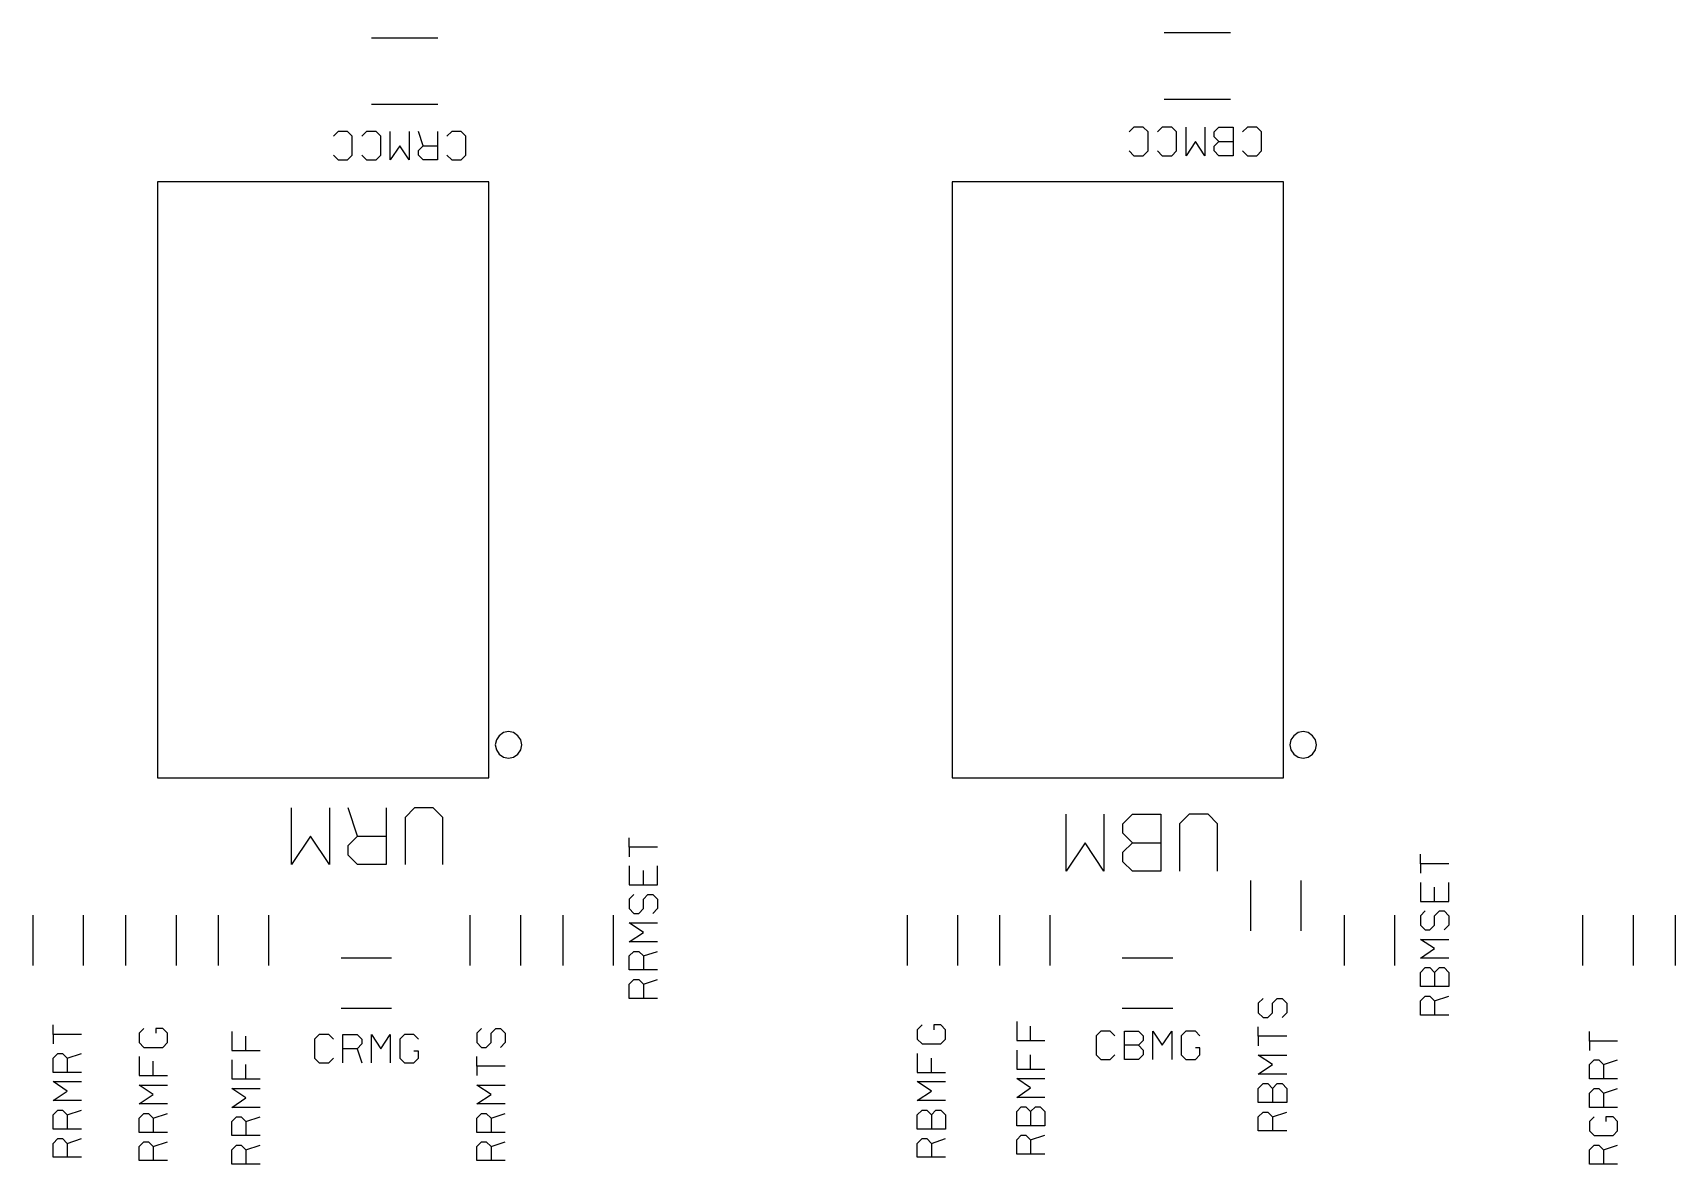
# Model space of a CAD drawing. Extents: x 0.09 to 4.46, y 0.02 to 2.61.
# Drawn here: x 2.229 to 3.205, y 1.936 to 2.608 of the extents above; entities that cross this region are included whole.
import ezdxf

# ---------------------------------------------------------------- set-up
doc = ezdxf.new("R2010")
doc.units = 0
doc.layers.get('0').update_dxf_attribs({"linetype": 'CONTINUOUS'})

msp = doc.modelspace()

# ---------------------------------------------------------------- linework, layer by layer
at = {"color": 0}
for p, q in [((2.94097, 2.60835), (2.90153, 2.60835)), ((2.46983, 2.60525), (2.43039, 2.60525)), ((2.90153, 2.5689), (2.94097, 2.5689)), ((2.43039, 2.56597), (2.46983, 2.56597)), ((2.41054, 2.54969), (2.40767, 2.54693)), ((2.41612, 2.54969), (2.41054, 2.54969)), ((2.41889, 2.54693), (2.41612, 2.54969)), ((2.42736, 2.54969), (2.42458, 2.54693)), ((2.43306, 2.54969), (2.42736, 2.54969)), ((2.43582, 2.54693), (2.43306, 2.54969)), ((2.4414, 2.53293), (2.4414, 2.54969)), ((2.45264, 2.54969), (2.45264, 2.53293)), ((2.4611, 2.54124), (2.45833, 2.54969)), ((2.46957, 2.54969), (2.46957, 2.53293)), ((2.47808, 2.54969), (2.47515, 2.54693)), ((2.48361, 2.54969), (2.47808, 2.54969)), ((2.48639, 2.54693), (2.48361, 2.54969)), ((2.88363, 2.55225), (2.88086, 2.54943)), ((2.88917, 2.55225), (2.88363, 2.55225)), ((2.89208, 2.54943), (2.88917, 2.55225)), ((2.89208, 2.53819), (2.89208, 2.54943)), ((2.90039, 2.55225), (2.89762, 2.54943)), ((2.90608, 2.55225), (2.90039, 2.55225)), ((2.9089, 2.54943), (2.90608, 2.55225)), ((2.9089, 2.53819), (2.9089, 2.54943)), ((2.91461, 2.53526), (2.91461, 2.55225)), ((2.92583, 2.55225), (2.92583, 2.53526)), ((2.93138, 2.54943), (2.93419, 2.55225)), ((2.93138, 2.54656), (2.93138, 2.54943)), ((2.93419, 2.55225), (2.94265, 2.55225)), ((2.94265, 2.55225), (2.94265, 2.53526)), ((2.95111, 2.55225), (2.94819, 2.54943)), ((2.95665, 2.55225), (2.95111, 2.55225)), ((2.95942, 2.54943), (2.95665, 2.55225)), ((2.95942, 2.53819), (2.95942, 2.54943)), ((2.41889, 2.53569), (2.41889, 2.54693)), ((2.43582, 2.53569), (2.43582, 2.54693)), ((2.4471, 2.54124), (2.4414, 2.53293)), ((2.45264, 2.53293), (2.4471, 2.54124)), ((2.45833, 2.53847), (2.4611, 2.54124)), ((2.4611, 2.54124), (2.46957, 2.54124)), ((2.48639, 2.53569), (2.48639, 2.54693)), ((2.92014, 2.54372), (2.91461, 2.53526)), ((2.92583, 2.53526), (2.92014, 2.54372)), ((2.93419, 2.54372), (2.93138, 2.54656)), ((2.93138, 2.54096), (2.93419, 2.54372)), ((2.93138, 2.53819), (2.93138, 2.54096)), ((2.93419, 2.54372), (2.94265, 2.54372)), ((2.40767, 2.53569), (2.41054, 2.53293)), ((2.41054, 2.53293), (2.41612, 2.53293)), ((2.41612, 2.53293), (2.41889, 2.53569)), ((2.42458, 2.53569), (2.42736, 2.53293)), ((2.42736, 2.53293), (2.43306, 2.53293)), ((2.43306, 2.53293), (2.43582, 2.53569)), ((2.45833, 2.53569), (2.45833, 2.53847)), ((2.4611, 2.53293), (2.45833, 2.53569)), ((2.46957, 2.53293), (2.4611, 2.53293)), ((2.47515, 2.53569), (2.47808, 2.53293)), ((2.47808, 2.53293), (2.48361, 2.53293)), ((2.48361, 2.53293), (2.48639, 2.53569)), ((2.88086, 2.53819), (2.88363, 2.53526)), ((2.88363, 2.53526), (2.88917, 2.53526)), ((2.88917, 2.53526), (2.89208, 2.53819)), ((2.89762, 2.53819), (2.90039, 2.53526)), ((2.90039, 2.53526), (2.90608, 2.53526)), ((2.90608, 2.53526), (2.9089, 2.53819)), ((2.93419, 2.53526), (2.93138, 2.53819)), ((2.94265, 2.53526), (2.93419, 2.53526)), ((2.94819, 2.53819), (2.95111, 2.53526)), ((2.95111, 2.53526), (2.95665, 2.53526)), ((2.95665, 2.53526), (2.95942, 2.53819)), ((2.5, 2.51975), (2.30317, 2.51975)), ((2.30317, 2.51975), (2.30317, 2.16542)), ((2.5, 2.3425), (2.5, 2.51975)), ((2.9725, 2.51975), (2.77556, 2.51975)), ((2.77556, 2.51975), (2.77556, 2.16542)), ((2.9725, 2.3425), (2.9725, 2.51975)), ((2.5, 2.16542), (2.5, 2.3425)), ((2.9725, 2.16542), (2.9725, 2.3425)), ((2.50456, 2.18804), (2.5039, 2.185)), ((2.50624, 2.19054), (2.50456, 2.18804)), ((2.50874, 2.19239), (2.50624, 2.19054)), ((2.51183, 2.19293), (2.50874, 2.19239)), ((2.51486, 2.19239), (2.51183, 2.19293)), ((2.51183, 2.19293), (2.51183, 2.19293)), ((2.51736, 2.19054), (2.51486, 2.19239)), ((2.51904, 2.18804), (2.51736, 2.19054)), ((2.51975, 2.185), (2.51904, 2.18804)), ((2.97694, 2.18804), (2.9764, 2.185)), ((2.97874, 2.19054), (2.97694, 2.18804)), ((2.98122, 2.19239), (2.97874, 2.19054)), ((2.98432, 2.19293), (2.98122, 2.19239)), ((2.98719, 2.19239), (2.98432, 2.19293)), ((2.98432, 2.19293), (2.98432, 2.19293)), ((2.98986, 2.19054), (2.98719, 2.19239)), ((2.99154, 2.18804), (2.98986, 2.19054)), ((2.99208, 2.185), (2.99154, 2.18804)), ((2.5039, 2.185), (2.50456, 2.18207)), ((2.50456, 2.18207), (2.50624, 2.17947)), ((2.50624, 2.17947), (2.50874, 2.17779)), ((2.50874, 2.17779), (2.51183, 2.17725)), ((2.51183, 2.17725), (2.51486, 2.17779)), ((2.51486, 2.17779), (2.51736, 2.17947)), ((2.51736, 2.17947), (2.51904, 2.18207)), ((2.51904, 2.18207), (2.51975, 2.185)), ((2.9764, 2.185), (2.97694, 2.18207)), ((2.97694, 2.18207), (2.97874, 2.17947)), ((2.97874, 2.17947), (2.98122, 2.17779)), ((2.98122, 2.17779), (2.98432, 2.17725)), ((2.98432, 2.17725), (2.98719, 2.17779)), ((2.98719, 2.17779), (2.98986, 2.17947)), ((2.98986, 2.17947), (2.99154, 2.18207)), ((2.99154, 2.18207), (2.99208, 2.185)), ((2.51183, 2.17725), (2.51183, 2.17725)), ((2.98432, 2.17725), (2.98432, 2.17725)), ((2.30317, 2.16542), (2.5, 2.16542)), ((2.77556, 2.16542), (2.9725, 2.16542)), ((2.38276, 2.11388), (2.38276, 2.14762)), ((2.40528, 2.14762), (2.40528, 2.11388)), ((2.4221, 2.13086), (2.4165, 2.14762)), ((2.43901, 2.14762), (2.43901, 2.11388)), ((2.45583, 2.14762), (2.45031, 2.14193)), ((2.45031, 2.14193), (2.45031, 2.11388)), ((2.46707, 2.14762), (2.45583, 2.14762)), ((2.47276, 2.14193), (2.46707, 2.14762)), ((2.47276, 2.11388), (2.47276, 2.14193)), ((2.84332, 2.11003), (2.84332, 2.14378)), ((2.86583, 2.14378), (2.86583, 2.11003)), ((2.87706, 2.13807), (2.88276, 2.14378)), ((2.88276, 2.14378), (2.89958, 2.14378)), ((2.89958, 2.14378), (2.89958, 2.11003)), ((2.9165, 2.14378), (2.91081, 2.13807)), ((2.92779, 2.14378), (2.9165, 2.14378)), ((2.93332, 2.13807), (2.92779, 2.14378)), ((2.39404, 2.13086), (2.38276, 2.11388)), ((2.40528, 2.11388), (2.39404, 2.13086)), ((2.4165, 2.12517), (2.4221, 2.13086)), ((2.4221, 2.13086), (2.43901, 2.13086)), ((2.5835, 2.12429), (2.5835, 2.12989)), ((2.87706, 2.13249), (2.87706, 2.13807)), ((2.88276, 2.12679), (2.87706, 2.13249)), ((2.91081, 2.13807), (2.91081, 2.11003)), ((2.93332, 2.11003), (2.93332, 2.13807)), ((2.4165, 2.11957), (2.4165, 2.12517)), ((2.4221, 2.11388), (2.4165, 2.11957)), ((2.60042, 2.12429), (2.5835, 2.12429)), ((2.5835, 2.12429), (2.5835, 2.1186)), ((2.8546, 2.12679), (2.84332, 2.11003)), ((2.86583, 2.11003), (2.8546, 2.12679)), ((2.87706, 2.12125), (2.88276, 2.12679)), ((2.87706, 2.11556), (2.87706, 2.12125)), ((2.88276, 2.12679), (2.89958, 2.12679)), ((3.05404, 2.11442), (3.05404, 2.12011)), ((2.43901, 2.11388), (2.4221, 2.11388)), ((2.5835, 2.11307), (2.5835, 2.10178)), ((2.59196, 2.10178), (2.59196, 2.11029)), ((2.60042, 2.10178), (2.60042, 2.11307)), ((2.88276, 2.11003), (2.87706, 2.11556)), ((2.89958, 2.11003), (2.88276, 2.11003)), ((3.07086, 2.11442), (3.05404, 2.11442)), ((3.05404, 2.11442), (3.05404, 2.10889)), ((2.5835, 2.10178), (2.59196, 2.10178)), ((2.59196, 2.10178), (2.60042, 2.10178)), ((2.9529, 2.10444), (2.9529, 2.07443)), ((2.98292, 2.10444), (2.98292, 2.07443)), ((3.05404, 2.10319), (3.05404, 2.09196)), ((3.06233, 2.09196), (3.06233, 2.10042)), ((3.07086, 2.09196), (3.07086, 2.10319)), ((2.58637, 2.09614), (2.5835, 2.09332)), ((2.5835, 2.09332), (2.5835, 2.08778)), ((2.59196, 2.09332), (2.59472, 2.09614)), ((2.59196, 2.08778), (2.59196, 2.09332)), ((2.59472, 2.09614), (2.59765, 2.09614)), ((2.59765, 2.09614), (2.60042, 2.09332)), ((2.60042, 2.09332), (2.60042, 2.08778)), ((3.05404, 2.09196), (3.06233, 2.09196)), ((3.06233, 2.09196), (3.07086, 2.09196)), ((2.229, 2.08388), (2.229, 2.05387)), ((2.259, 2.08388), (2.259, 2.05387)), ((2.28418, 2.08388), (2.28418, 2.05387)), ((2.31418, 2.08388), (2.31418, 2.05387)), ((2.33931, 2.05387), (2.33931, 2.08388)), ((2.36931, 2.05387), (2.36931, 2.08388)), ((2.48888, 2.08388), (2.48888, 2.05387)), ((2.51887, 2.08388), (2.51887, 2.05387)), ((2.54406, 2.08388), (2.54406, 2.05387)), ((2.574, 2.08388), (2.574, 2.05387)), ((2.5835, 2.08778), (2.58637, 2.08485)), ((2.58637, 2.08485), (2.58919, 2.08485)), ((2.58919, 2.08485), (2.59196, 2.08778)), ((2.60042, 2.08778), (2.59765, 2.08485)), ((2.74875, 2.08388), (2.74875, 2.05387)), ((2.77875, 2.08388), (2.77875, 2.05387)), ((2.80387, 2.05387), (2.80387, 2.08388)), ((2.83388, 2.05387), (2.83388, 2.08388)), ((3.00863, 2.08388), (3.00863, 2.05387)), ((3.03863, 2.08388), (3.03863, 2.05387)), ((3.05681, 2.08637), (3.05404, 2.0835)), ((3.05404, 2.0835), (3.05404, 2.0779)), ((3.06233, 2.0835), (3.06526, 2.08637)), ((3.06233, 2.0779), (3.06233, 2.0835)), ((3.06526, 2.08637), (3.06803, 2.08637)), ((3.06803, 2.08637), (3.07086, 2.0835)), ((3.07086, 2.0835), (3.07086, 2.0779)), ((3.15039, 2.08388), (3.15039, 2.05387)), ((3.18039, 2.08388), (3.18039, 2.05387)), ((3.2054, 2.08388), (3.2054, 2.05387)), ((2.59196, 2.07362), (2.5835, 2.07932)), ((2.5835, 2.07932), (2.60042, 2.07932)), ((2.5835, 2.06803), (2.59196, 2.07362)), ((3.05404, 2.0779), (3.05681, 2.07514)), ((3.05681, 2.07514), (3.05957, 2.07514)), ((3.05957, 2.07514), (3.06233, 2.0779)), ((3.07086, 2.0779), (3.06803, 2.07514)), ((2.60042, 2.06803), (2.5835, 2.06803)), ((2.5835, 2.05957), (2.58637, 2.06233)), ((2.58637, 2.06233), (2.58919, 2.06233)), ((2.58919, 2.06233), (2.59196, 2.05957)), ((2.59196, 2.05957), (2.60042, 2.06233)), ((3.06233, 2.06392), (3.05404, 2.06944)), ((3.05404, 2.06944), (3.07086, 2.06944)), ((3.05404, 2.05821), (3.06233, 2.06392)), ((2.44222, 2.05832), (2.41222, 2.05832)), ((2.5835, 2.05126), (2.5835, 2.05957)), ((2.60042, 2.05126), (2.5835, 2.05126)), ((2.59196, 2.05957), (2.59196, 2.05126)), ((2.90668, 2.05832), (2.87668, 2.05832)), ((3.07086, 2.05821), (3.05404, 2.05821)), ((3.05404, 2.04969), (3.05681, 2.05263)), ((3.05681, 2.05263), (3.05957, 2.05263)), ((3.05957, 2.05263), (3.06233, 2.04969)), ((3.06233, 2.04969), (3.06526, 2.05263)), ((3.06526, 2.05263), (3.06803, 2.05263)), ((3.06803, 2.05263), (3.07086, 2.04969)), ((2.5835, 2.04275), (2.58637, 2.04557)), ((2.5835, 2.03429), (2.5835, 2.04275)), ((2.58637, 2.04557), (2.58919, 2.04557)), ((2.58919, 2.04557), (2.59196, 2.04275)), ((2.59196, 2.04275), (2.60042, 2.04557)), ((2.59196, 2.04275), (2.59196, 2.03429)), ((3.05404, 2.04139), (3.05404, 2.04969)), ((3.07086, 2.04139), (3.05404, 2.04139)), ((3.06233, 2.04969), (3.06233, 2.04139)), ((3.07086, 2.04969), (3.07086, 2.04139)), ((2.60042, 2.03429), (2.5835, 2.03429)), ((2.96039, 2.03429), (2.95751, 2.03153)), ((2.95751, 2.03153), (2.95751, 2.02582)), ((2.96599, 2.03153), (2.96875, 2.03429)), ((2.96599, 2.02582), (2.96599, 2.03153)), ((2.96875, 2.03429), (2.97168, 2.03429)), ((2.97168, 2.03429), (2.97444, 2.03153)), ((2.97444, 2.03153), (2.97444, 2.02582)), ((3.05404, 2.03293), (3.05681, 2.03569)), ((3.05404, 2.02447), (3.05404, 2.03293)), ((3.05681, 2.03569), (3.05957, 2.03569)), ((3.05957, 2.03569), (3.06233, 2.03293)), ((3.06233, 2.03293), (3.07086, 2.03569)), ((3.06233, 2.03293), (3.06233, 2.02447)), ((2.44222, 2.02832), (2.41222, 2.02832)), ((2.90668, 2.02832), (2.87668, 2.02832)), ((2.95751, 2.02582), (2.96039, 2.02306)), ((2.96039, 2.02306), (2.96322, 2.02306)), ((2.96322, 2.02306), (2.96599, 2.02582)), ((2.97444, 2.02582), (2.97168, 2.02306)), ((3.07086, 2.02447), (3.05404, 2.02447)), ((2.241, 2.01292), (2.241, 2.01861)), ((2.25792, 2.01292), (2.241, 2.01292)), ((2.241, 2.01292), (2.241, 2.00738)), ((2.29497, 2.01654), (2.29221, 2.01372)), ((2.29221, 2.01372), (2.29221, 2.00819)), ((2.30626, 2.01654), (2.30208, 2.01654)), ((2.30208, 2.01654), (2.30208, 2.01372)), ((2.30903, 2.01372), (2.30626, 2.01654)), ((2.30903, 2.00819), (2.30903, 2.01372)), ((2.34739, 2.0146), (2.34739, 2.00331)), ((2.35568, 2.00331), (2.35568, 2.01183)), ((2.39931, 2.01292), (2.39654, 2.01014)), ((2.405, 2.01292), (2.39931, 2.01292)), ((2.40776, 2.01014), (2.405, 2.01292)), ((2.41336, 1.9961), (2.41336, 2.01292)), ((2.41336, 2.01292), (2.42182, 2.01292)), ((2.42182, 2.01292), (2.42458, 2.01014)), ((2.43028, 1.9961), (2.43028, 2.01292)), ((2.43028, 2.01292), (2.43582, 2.00444)), ((2.43582, 2.00444), (2.44151, 2.01292)), ((2.44151, 2.01292), (2.44151, 1.9961)), ((2.44997, 2.01292), (2.4471, 2.01014)), ((2.45557, 2.01292), (2.44997, 2.01292)), ((2.45833, 2.01014), (2.45557, 2.01292)), ((2.49582, 2.01654), (2.49289, 2.01372)), ((2.49289, 2.01372), (2.49289, 2.00819)), ((2.50142, 2.01372), (2.50418, 2.01654)), ((2.50142, 2.00819), (2.50142, 2.01372)), ((2.50418, 2.01654), (2.50711, 2.01654)), ((2.50711, 2.01654), (2.50987, 2.01372)), ((2.50987, 2.01372), (2.50987, 2.00819)), ((2.75765, 2.01861), (2.75472, 2.01568)), ((2.75472, 2.01568), (2.75472, 2.01014)), ((2.76887, 2.01861), (2.7646, 2.01861)), ((2.7646, 2.01861), (2.7646, 2.01568)), ((2.77165, 2.01568), (2.76887, 2.01861)), ((2.77165, 2.01014), (2.77165, 2.01568)), ((2.81392, 2.02056), (2.81392, 2.00933)), ((2.82221, 2.00933), (2.82221, 2.01779)), ((2.86388, 2.01486), (2.86111, 2.0121)), ((2.86111, 2.0121), (2.86111, 2.00082)), ((2.86957, 2.01486), (2.86388, 2.01486)), ((2.87235, 2.0121), (2.86957, 2.01486)), ((2.87793, 1.99804), (2.87793, 2.01486)), ((2.87793, 2.01486), (2.88639, 2.01486)), ((2.88639, 2.01486), (2.88917, 2.0121)), ((2.88917, 2.0121), (2.88917, 2.00933)), ((2.89486, 1.99804), (2.89486, 2.01486)), ((2.89486, 2.01486), (2.90039, 2.00651)), ((2.90039, 2.00651), (2.90608, 2.01486)), ((2.90608, 2.01486), (2.90608, 1.99804)), ((2.91444, 2.01486), (2.91168, 2.0121)), ((2.91168, 2.0121), (2.91168, 2.00082)), ((2.92014, 2.01486), (2.91444, 2.01486)), ((2.9229, 2.0121), (2.92014, 2.01486)), ((2.95751, 2.01183), (2.95751, 2.01753)), ((2.97444, 2.01183), (2.95751, 2.01183)), ((2.95751, 2.01183), (2.95751, 2.00624)), ((3.15446, 2.009), (3.15446, 2.0146)), ((2.241, 1.99892), (2.24376, 2.00168)), ((2.24376, 2.00168), (2.24669, 2.00168)), ((2.24669, 2.00168), (2.24946, 1.99892)), ((2.24946, 1.99892), (2.25792, 2.00168)), ((2.29221, 2.00819), (2.29497, 2.00526)), ((2.29497, 2.00526), (2.30626, 2.00526)), ((2.30626, 2.00526), (2.30903, 2.00819)), ((2.34739, 2.00331), (2.35568, 2.00331)), ((2.35568, 2.00331), (2.36415, 2.00331)), ((2.39654, 2.01014), (2.39654, 1.99892)), ((2.42182, 2.00444), (2.41336, 2.00444)), ((2.42458, 2.00738), (2.42182, 2.00444)), ((2.42182, 2.00444), (2.42458, 1.9961)), ((2.42458, 2.01014), (2.42458, 2.00738)), ((2.4471, 2.01014), (2.4471, 1.99892)), ((2.45833, 2.00304), (2.45557, 2.00304)), ((2.45833, 1.99892), (2.45833, 2.00304)), ((2.49289, 2.00819), (2.49582, 2.00526)), ((2.49582, 2.00526), (2.49858, 2.00526)), ((2.49858, 2.00526), (2.50142, 2.00819)), ((2.50987, 2.00819), (2.50711, 2.00526)), ((2.75472, 2.01014), (2.75765, 2.00738)), ((2.75472, 2.00168), (2.75472, 1.9904)), ((2.75765, 2.00738), (2.76887, 2.00738)), ((2.76887, 2.00738), (2.77165, 2.01014)), ((2.81392, 2.00933), (2.82221, 2.00933)), ((2.81392, 2.00364), (2.81392, 1.99235)), ((2.82221, 2.00933), (2.83068, 2.00933)), ((2.88639, 2.00651), (2.87793, 2.00651)), ((2.88917, 2.00933), (2.88639, 2.00651)), ((2.88639, 2.00651), (2.88917, 2.00364)), ((2.88917, 2.00364), (2.88917, 2.00082)), ((2.9229, 2.00499), (2.92014, 2.00499)), ((2.9229, 2.00082), (2.9229, 2.00499)), ((3.17122, 2.009), (3.15446, 2.009)), ((3.15446, 2.009), (3.15446, 2.00331)), ((2.241, 1.9904), (2.241, 1.99892)), ((2.24946, 1.99892), (2.24946, 1.9904)), ((2.29221, 1.99972), (2.29221, 1.9885)), ((2.30057, 1.9885), (2.30057, 1.99696)), ((2.34739, 1.99778), (2.34739, 1.98654)), ((2.35568, 1.98654), (2.35568, 1.99501)), ((2.39654, 1.99892), (2.39931, 1.9961)), ((2.39931, 1.9961), (2.405, 1.9961)), ((2.405, 1.9961), (2.40776, 1.99892)), ((2.4471, 1.99892), (2.44997, 1.9961)), ((2.44997, 1.9961), (2.45557, 1.9961)), ((2.45557, 1.9961), (2.45833, 1.99892)), ((2.49289, 1.99403), (2.49289, 1.99972)), ((2.50987, 1.99403), (2.49289, 1.99403)), ((2.49289, 1.99403), (2.49289, 1.9885)), ((2.76318, 1.9904), (2.76318, 1.99892)), ((2.81392, 1.99235), (2.82221, 1.99235)), ((2.82221, 1.99235), (2.82221, 2.00082)), ((2.82221, 1.99235), (2.83068, 1.99235)), ((2.86111, 2.00082), (2.86388, 1.99804)), ((2.86388, 1.99804), (2.86957, 1.99804)), ((2.86957, 1.99804), (2.87235, 2.00082)), ((2.88639, 1.99804), (2.87793, 1.99804)), ((2.88917, 2.00082), (2.88639, 1.99804)), ((2.91168, 2.00082), (2.91444, 1.99804)), ((2.91444, 1.99804), (2.92014, 1.99804)), ((2.92014, 1.99804), (2.9229, 2.00082)), ((2.96599, 1.99501), (2.95751, 2.00054)), ((2.95751, 2.00054), (2.97444, 2.00054)), ((2.95751, 1.98931), (2.96599, 1.99501)), ((3.15446, 1.99501), (3.15722, 1.99778)), ((3.15446, 1.98654), (3.15446, 1.99501)), ((3.15722, 1.99778), (3.16, 1.99778)), ((3.16, 1.99778), (3.16276, 1.99501)), ((3.16276, 1.99501), (3.17122, 1.99778)), ((3.16276, 1.99501), (3.16276, 1.98654)), ((2.25792, 1.9904), (2.241, 1.9904)), ((2.24946, 1.97917), (2.241, 1.98486)), ((2.241, 1.98486), (2.25792, 1.98486)), ((2.29221, 1.9885), (2.30057, 1.9885)), ((2.30057, 1.97721), (2.29221, 1.98281)), ((2.29221, 1.98281), (2.30903, 1.98281)), ((2.30057, 1.9885), (2.30903, 1.9885)), ((2.34739, 1.98654), (2.35568, 1.98654)), ((2.35568, 1.98654), (2.36415, 1.98654)), ((2.50142, 1.97721), (2.49289, 1.98281)), ((2.49289, 1.98281), (2.50987, 1.98281)), ((2.75472, 1.9904), (2.76318, 1.9904)), ((2.76318, 1.97917), (2.75472, 1.98486)), ((2.75472, 1.98486), (2.77165, 1.98486)), ((2.76318, 1.9904), (2.77165, 1.9904)), ((2.82221, 1.98113), (2.81392, 1.98682)), ((2.81392, 1.98682), (2.83068, 1.98682)), ((2.97444, 1.98931), (2.95751, 1.98931)), ((2.95751, 1.98085), (2.96039, 1.98372)), ((2.96039, 1.98372), (2.96322, 1.98372)), ((2.96322, 1.98372), (2.96599, 1.98085)), ((2.96599, 1.98085), (2.96875, 1.98372)), ((2.96875, 1.98372), (2.97168, 1.98372)), ((2.97168, 1.98372), (2.97444, 1.98085)), ((3.17122, 1.98654), (3.15446, 1.98654)), ((2.241, 1.97364), (2.24946, 1.97917)), ((2.25792, 1.97364), (2.241, 1.97364)), ((2.29221, 1.97168), (2.30057, 1.97721)), ((2.35568, 1.97526), (2.34739, 1.98085)), ((2.34739, 1.98085), (2.36415, 1.98085)), ((2.34739, 1.96957), (2.35568, 1.97526)), ((2.49289, 1.97168), (2.50142, 1.97721)), ((2.75472, 1.97364), (2.76318, 1.97917)), ((2.77165, 1.97364), (2.75472, 1.97364)), ((2.81392, 1.97553), (2.82221, 1.98113)), ((2.83068, 1.97553), (2.81392, 1.97553)), ((2.95751, 1.9725), (2.95751, 1.98085)), ((2.97444, 1.9725), (2.95751, 1.9725)), ((2.96599, 1.98085), (2.96599, 1.9725)), ((2.97444, 1.98085), (2.97444, 1.9725)), ((3.15446, 1.97808), (3.15722, 1.98085)), ((3.15446, 1.96957), (3.15446, 1.97808)), ((3.15722, 1.98085), (3.16, 1.98085)), ((3.16, 1.98085), (3.16276, 1.97808)), ((3.16276, 1.97808), (3.17122, 1.98085)), ((3.16276, 1.97808), (3.16276, 1.96957)), ((2.241, 1.96511), (2.24376, 1.96793)), ((2.241, 1.95665), (2.241, 1.96511)), ((2.24376, 1.96793), (2.24669, 1.96793)), ((2.24669, 1.96793), (2.24946, 1.96511)), ((2.24946, 1.96511), (2.25792, 1.96793)), ((2.24946, 1.96511), (2.24946, 1.95665)), ((2.30903, 1.97168), (2.29221, 1.97168)), ((2.29221, 1.96322), (2.29497, 1.96599)), ((2.29221, 1.95469), (2.29221, 1.96322)), ((2.29497, 1.96599), (2.29779, 1.96599)), ((2.29779, 1.96599), (2.30057, 1.96322)), ((2.30057, 1.96322), (2.30903, 1.96599)), ((2.30057, 1.96322), (2.30057, 1.95469)), ((2.36415, 1.96957), (2.34739, 1.96957)), ((2.34739, 1.96126), (2.35015, 1.96403)), ((2.35015, 1.96403), (2.35292, 1.96403)), ((2.35292, 1.96403), (2.35568, 1.96126)), ((2.35568, 1.96126), (2.36415, 1.96403)), ((2.50987, 1.97168), (2.49289, 1.97168)), ((2.49289, 1.96322), (2.49582, 1.96599)), ((2.49289, 1.95469), (2.49289, 1.96322)), ((2.49582, 1.96599), (2.49858, 1.96599)), ((2.49858, 1.96599), (2.50142, 1.96322)), ((2.50142, 1.96322), (2.50987, 1.96599)), ((2.50142, 1.96322), (2.50142, 1.95469)), ((2.75472, 1.96511), (2.75765, 1.96793)), ((2.75472, 1.95665), (2.75472, 1.96511)), ((2.75765, 1.96793), (2.76042, 1.96793)), ((2.76042, 1.96793), (2.76318, 1.96511)), ((2.76318, 1.96511), (2.76594, 1.96793)), ((2.76318, 1.96511), (2.76318, 1.95665)), ((2.76594, 1.96793), (2.76887, 1.96793)), ((2.76887, 1.96793), (2.77165, 1.96511)), ((2.77165, 1.96511), (2.77165, 1.95665)), ((2.81392, 1.96707), (2.81668, 1.96983)), ((2.81392, 1.95861), (2.81392, 1.96707)), ((2.81668, 1.96983), (2.81944, 1.96983)), ((2.81944, 1.96983), (2.82221, 1.96707)), ((2.82221, 1.96707), (2.82514, 1.96983)), ((2.82221, 1.96707), (2.82221, 1.95861)), ((2.82514, 1.96983), (2.8279, 1.96983)), ((2.8279, 1.96983), (2.83068, 1.96707)), ((2.83068, 1.96707), (2.83068, 1.95861)), ((2.95751, 1.96403), (2.96039, 1.96679)), ((2.95751, 1.95557), (2.95751, 1.96403)), ((2.96039, 1.96679), (2.96322, 1.96679)), ((2.96322, 1.96679), (2.96599, 1.96403)), ((2.96599, 1.96403), (2.97444, 1.96679)), ((2.96599, 1.96403), (2.96599, 1.95557)), ((3.17122, 1.96957), (3.15446, 1.96957)), ((3.15722, 1.96403), (3.15446, 1.96126)), ((3.16846, 1.96403), (3.16417, 1.96403)), ((3.16417, 1.96403), (3.16417, 1.96126)), ((3.17122, 1.96126), (3.16846, 1.96403)), ((2.25792, 1.95665), (2.241, 1.95665)), ((2.30903, 1.95469), (2.29221, 1.95469)), ((2.34739, 1.95281), (2.34739, 1.96126)), ((2.36415, 1.95281), (2.34739, 1.95281)), ((2.35568, 1.96126), (2.35568, 1.95281)), ((2.50987, 1.95469), (2.49289, 1.95469)), ((2.77165, 1.95665), (2.75472, 1.95665)), ((2.83068, 1.95861), (2.81392, 1.95861)), ((2.81392, 1.95031), (2.81668, 1.95307)), ((2.81668, 1.95307), (2.81944, 1.95307)), ((2.81944, 1.95307), (2.82221, 1.95031)), ((2.82221, 1.95031), (2.83068, 1.95307)), ((2.97444, 1.95557), (2.95751, 1.95557)), ((3.15446, 1.96126), (3.15446, 1.95557)), ((3.15446, 1.95557), (3.15722, 1.95281)), ((3.15722, 1.95281), (3.16846, 1.95281)), ((3.16846, 1.95281), (3.17122, 1.95557)), ((3.17122, 1.95557), (3.17122, 1.96126)), ((2.241, 1.94819), (2.24376, 1.95111)), ((2.241, 1.93989), (2.241, 1.94819)), ((2.24376, 1.95111), (2.24669, 1.95111)), ((2.24669, 1.95111), (2.24946, 1.94819)), ((2.24946, 1.94819), (2.25792, 1.95111)), ((2.24946, 1.94819), (2.24946, 1.93989)), ((2.29221, 1.94624), (2.29497, 1.94917)), ((2.29221, 1.93793), (2.29221, 1.94624)), ((2.29497, 1.94917), (2.29779, 1.94917)), ((2.29779, 1.94917), (2.30057, 1.94624)), ((2.30057, 1.94624), (2.30903, 1.94917)), ((2.30057, 1.94624), (2.30057, 1.93793)), ((2.34739, 1.94428), (2.35015, 1.9471)), ((2.34739, 1.93582), (2.34739, 1.94428)), ((2.35015, 1.9471), (2.35292, 1.9471)), ((2.35292, 1.9471), (2.35568, 1.94428)), ((2.35568, 1.94428), (2.36415, 1.9471)), ((2.35568, 1.94428), (2.35568, 1.93582)), ((2.49289, 1.94624), (2.49582, 1.94917)), ((2.49289, 1.93793), (2.49289, 1.94624)), ((2.49582, 1.94917), (2.49858, 1.94917)), ((2.49858, 1.94917), (2.50142, 1.94624)), ((2.50142, 1.94624), (2.50987, 1.94917)), ((2.50142, 1.94624), (2.50142, 1.93793)), ((2.75472, 1.94819), (2.75765, 1.95111)), ((2.75472, 1.93989), (2.75472, 1.94819)), ((2.75765, 1.95111), (2.76042, 1.95111)), ((2.76042, 1.95111), (2.76318, 1.94819)), ((2.76318, 1.94819), (2.77165, 1.95111)), ((2.76318, 1.94819), (2.76318, 1.93989)), ((2.81392, 1.94179), (2.81392, 1.95031)), ((2.82221, 1.95031), (2.82221, 1.94179)), ((3.15446, 1.94428), (3.15722, 1.9471)), ((3.15446, 1.93582), (3.15446, 1.94428)), ((3.15722, 1.9471), (3.16, 1.9471)), ((3.16, 1.9471), (3.16276, 1.94428)), ((3.16276, 1.94428), (3.17122, 1.9471)), ((3.16276, 1.94428), (3.16276, 1.93582)), ((2.25792, 1.93989), (2.241, 1.93989)), ((2.30903, 1.93793), (2.29221, 1.93793)), ((2.36415, 1.93582), (2.34739, 1.93582)), ((2.50987, 1.93793), (2.49289, 1.93793)), ((2.77165, 1.93989), (2.75472, 1.93989)), ((2.83068, 1.94179), (2.81392, 1.94179)), ((3.17122, 1.93582), (3.15446, 1.93582))]:
    msp.add_line(p, q, dxfattribs=at)

doc.saveas('drawing.dxf')
